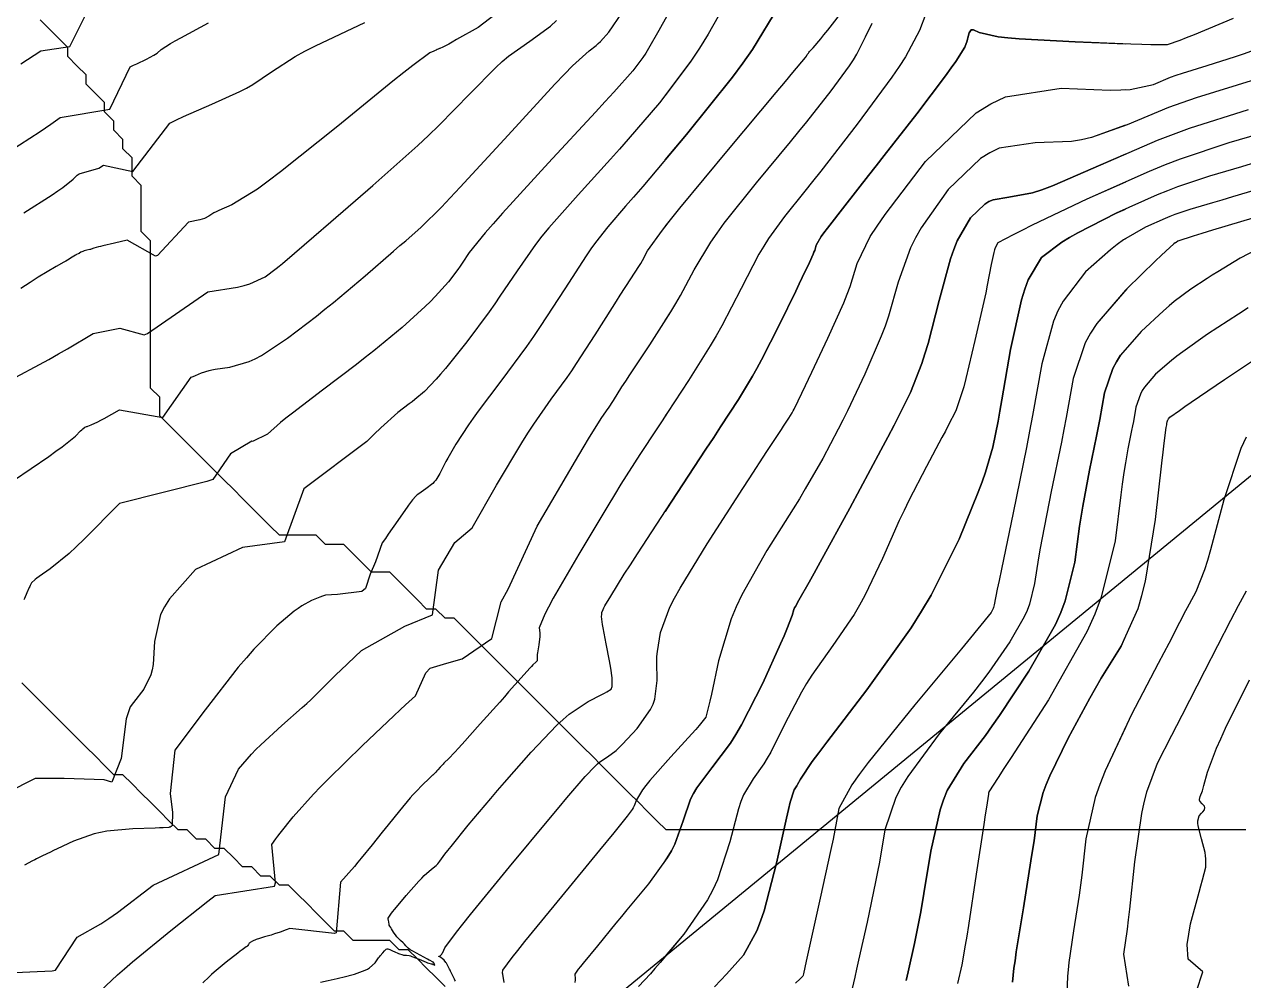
# Model space of a CAD drawing. Header units: metres. Extents: x 837117 to 838479, y 1189012 to 1191015.
# Drawn here: x 837755.3 to 837887.7, y 1190679.6 to 1190783.4 of the extents above; entities that cross this region are included whole.
import ezdxf

# ---------------------------------------------------------------- set-up
doc = ezdxf.new("R2010")
doc.units = ezdxf.units.M
doc.header["$LTSCALE"] = 0.3
for name, color, linetype in [('CORREDORVIA', 70, 'Continuous'), ('COTAS 10', 1, 'Continuous'), ('COTAS INT', 252, 'Continuous'), ('DRENAJE', 5, 'Continuous')]:
    doc.layers.add(name, color=color, linetype=linetype)

msp = doc.modelspace()

# ---------------------------------------------------------------- linework, layer by layer
at = {"layer": 'CORREDORVIA'}
msp.add_lwpolyline([(837910.68, 1191000.96), (838157.03, 1190996.19), (838237.17, 1190821.34), (838237, 1190602.88), (838240.03, 1190437.2), (838223.54, 1190366.27), (838212.2, 1190288.92), (838221.4, 1189997.88), (837954.54, 1189509.17), (837751.16, 1189231.38), (837593.19, 1189234.4), (837744.49, 1189686.61), (837750.28, 1189933.97), (837723.62, 1190051.52), (837726.09, 1190134.48), (837885.38, 1190229.43), (837983.18, 1190344.12), (837817.55, 1190502.19), (837798.03, 1190660.17), (837963.57, 1190795.98)], close=True, dxfattribs=at)
at = {"layer": 'COTAS 10'}
for points in [[(837825.78, 1190785.5), (837824.22, 1190782.71), (837823.11, 1190780.75), (837822.81, 1190780.26), (837822.5, 1190779.8), (837821.4, 1190778.34), (837819.33, 1190776.01), (837818.41, 1190775.01), (837817.35, 1190773.85), (837812.25, 1190768.34), (837807.24, 1190762.88), (837806.22, 1190761.74), (837805.37, 1190760.77), (837803.63, 1190758.62), (837802.88, 1190757.47), (837802.64, 1190757.13), (837802.39, 1190756.78), (837801.38, 1190755.44), (837799.95, 1190753.83), (837799.43, 1190753.31), (837798.86, 1190752.75), (837796.34, 1190750.49), (837793.27, 1190747.93), (837792.35, 1190747.2), (837791.4, 1190746.45), (837787.71, 1190743.66), (837784.43, 1190741.19), (837783.73, 1190740.64), (837783.13, 1190740.16), (837781.72, 1190738.9), (837780.09, 1190738.11), (837780.02, 1190738.12), (837777.71, 1190736.77), (837775.78, 1190733.97), (837775.15, 1190733.77), (837765.67, 1190731.35), (837761.81, 1190727.49), (837760.95, 1190726.67), (837760.18, 1190725.95), (837758.13, 1190724.26), (837756.93, 1190723.43), (837756.69, 1190723.26), (837756.49, 1190723.1), (837756.11, 1190722.75), (837755.96, 1190722.46), (837755.91, 1190722.35), (837755.85, 1190722.23), (837755.6, 1190721.68), (837755.34, 1190721.06), (837755.28, 1190720.89)], [(837853.22, 1190784.52), (837852.55, 1190782.71), (837851.01, 1190779.86), (837850.33, 1190778.81), (837849.54, 1190777.66), (837845.76, 1190772.54), (837841.81, 1190767.45), (837840.91, 1190766.31), (837840.09, 1190765.28), (837837.87, 1190762.54), (837836.14, 1190760.13), (837835.63, 1190759.31), (837835.11, 1190758.43), (837833.16, 1190754.71), (837831.06, 1190750.65), (837830.45, 1190749.56), (837829.82, 1190748.49), (837827.46, 1190744.71), (837825.17, 1190741.24), (837824.58, 1190740.35), (837824.02, 1190739.49), (837822.17, 1190736.68), (837820.12, 1190733.45), (837819.43, 1190732.32), (837818.69, 1190731.1), (837815.55, 1190725.88), (837812.77, 1190721.08), (837812.25, 1190720.12), (837811.84, 1190719.34), (837811.25, 1190717.85), (837811.31, 1190717.32), (837811.31, 1190717.13), (837811.29, 1190716.92), (837811.18, 1190716.02), (837811.05, 1190715.16), (837811.03, 1190714.98), (837811.01, 1190714.82), (837811.01, 1190714.47), (837811.02, 1190714.3), (837811.01, 1190714.27), (837810.99, 1190714.23), (837810.89, 1190714.14), (837810.56, 1190713.84), (837810.4, 1190713.68), (837810.21, 1190713.47), (837809.28, 1190712.44), (837807.92, 1190710.9), (837807.46, 1190710.38), (837806.96, 1190709.81), (837804.83, 1190707.43), (837802.86, 1190705.22), (837802.45, 1190704.77), (837802.1, 1190704.39), (837801.34, 1190703.6), (837800.98, 1190703.27), (837800.89, 1190703.17), (837800.8, 1190703.08), (837800.49, 1190702.75), (837800.23, 1190702.46), (837800.18, 1190702.4), (837800.13, 1190702.35), (837800.01, 1190702.21), (837799.93, 1190702.12), (837799.91, 1190702.09), (837799.89, 1190702.07), (837799.8, 1190701.98), (837799.72, 1190701.91), (837799.7, 1190701.89), (837799.68, 1190701.87), (837799.62, 1190701.82), (837799.43, 1190701.65), (837799.33, 1190701.56), (837799.21, 1190701.45), (837798.62, 1190700.88), (837797.79, 1190700.02), (837797.52, 1190699.72), (837797.23, 1190699.4), (837796.07, 1190698.01), (837794.83, 1190696.49), (837794.51, 1190696.08), (837794.18, 1190695.68), (837793.08, 1190694.29), (837791.91, 1190692.85), (837791.55, 1190692.42), (837791.17, 1190691.97), (837789.67, 1190690.26), (837789.18, 1190684.76), (837789.01, 1190684.67), (837784.15, 1190685.22), (837783.74, 1190685.06), (837783.1, 1190684.83), (837782.49, 1190684.63), (837782.31, 1190684.57), (837782.12, 1190684.51), (837781.41, 1190684.31), (837780.76, 1190684.11), (837780.61, 1190684.06), (837780.48, 1190684.01), (837780.09, 1190683.86), (837779.85, 1190683.71), (837779.8, 1190683.68), (837779.75, 1190683.64), (837779.66, 1190683.49), (837779.59, 1190683.36), (837779.57, 1190683.33), (837779.54, 1190683.3), (837779.4, 1190683.22), (837778.98, 1190682.92), (837778.76, 1190682.75), (837778.51, 1190682.56), (837777.25, 1190681.56), (837775.94, 1190680.48), (837775.65, 1190680.22), (837775.39, 1190679.99), (837774.71, 1190679.33)], [(837853.22, 1190784.52), (837852.55, 1190782.71), (837851.01, 1190779.86), (837850.33, 1190778.81), (837849.54, 1190777.66), (837845.76, 1190772.54), (837841.81, 1190767.45), (837840.91, 1190766.31), (837840.09, 1190765.28), (837837.87, 1190762.54), (837836.14, 1190760.13), (837835.63, 1190759.31), (837835.11, 1190758.43), (837833.16, 1190754.71), (837831.06, 1190750.65), (837830.45, 1190749.56), (837829.82, 1190748.49), (837827.46, 1190744.71), (837825.17, 1190741.24), (837824.92, 1190740.87)], [(837751.4, 1190768.13), (837757.03, 1190771.75), (837758.2, 1190772.55), (837759.2, 1190773.27), (837764.62, 1190774.17), (837766.82, 1190778.77), (837767.19, 1190778.95), (837767.53, 1190779.11), (837768.59, 1190779.61), (837769.39, 1190780.03), (837769.57, 1190780.14), (837769.74, 1190780.25), (837770.19, 1190780.64), (837771.19, 1190781.31), (837771.69, 1190781.6), (837772.3, 1190781.94), (837775.32, 1190783.55)], [(837890.62, 1190771.83), (837886.15, 1190770.54), (837880.85, 1190768.76), (837879.21, 1190768.12), (837877.5, 1190767.42), (837870.7, 1190764.39), (837864.79, 1190761.57), (837863.64, 1190761.01), (837862.7, 1190760.54), (837861.05, 1190759.66), (837860.77, 1190759.13), (837860.69, 1190758.9), (837860.62, 1190758.62), (837860.34, 1190757.3), (837859.91, 1190755.08), (837859.73, 1190754.24), (837859.53, 1190753.3), (837858.57, 1190749.07), (837857.57, 1190744.94), (837857.34, 1190744.05), (837857.12, 1190743.28), (837856.48, 1190741.43), (837855.67, 1190739.82), (837855.35, 1190739.21), (837854.98, 1190738.52), (837853.31, 1190735.4), (837851.38, 1190731.68), (837850.86, 1190730.6), (837850.34, 1190729.51), (837848.53, 1190725.4), (837846.61, 1190721.38), (837846.03, 1190720.34), (837845.44, 1190719.33), (837843.12, 1190715.96), (837840.84, 1190712.73), (837840.26, 1190711.81), (837839.71, 1190710.88), (837837.92, 1190707.43), (837836.39, 1190704.38), (837836.01, 1190703.7), (837835.64, 1190703.09), (837834.46, 1190701.47), (837833.43, 1190699.72), (837833.15, 1190699.02), (837832.88, 1190698.23), (837831.93, 1190694.62), (837830.61, 1190690.52), (837830.1, 1190689.43), (837829.53, 1190688.35), (837826.95, 1190684.62), (837824.92, 1190682.2)], [(837874.92, 1190766.27), (837870.7, 1190764.39), (837864.79, 1190761.57), (837863.64, 1190761.01), (837862.7, 1190760.54), (837861.05, 1190759.66), (837860.77, 1190759.13), (837860.69, 1190758.9), (837860.62, 1190758.62), (837860.34, 1190757.3), (837859.91, 1190755.08), (837859.73, 1190754.24), (837859.53, 1190753.3), (837858.57, 1190749.07), (837857.57, 1190744.94), (837857.34, 1190744.05), (837857.12, 1190743.28), (837856.48, 1190741.43), (837855.67, 1190739.82), (837855.35, 1190739.21), (837854.98, 1190738.52), (837853.31, 1190735.4), (837851.38, 1190731.68), (837850.86, 1190730.6), (837850.34, 1190729.51), (837848.53, 1190725.4), (837846.61, 1190721.38), (837846.03, 1190720.34), (837845.44, 1190719.33), (837843.12, 1190715.96), (837840.84, 1190712.73), (837840.26, 1190711.81), (837839.71, 1190710.88), (837837.92, 1190707.43), (837836.39, 1190704.38), (837836.01, 1190703.7), (837835.64, 1190703.09), (837834.46, 1190701.47), (837833.43, 1190699.72), (837833.15, 1190699.02), (837832.88, 1190698.23), (837831.93, 1190694.62), (837830.61, 1190690.52), (837830.1, 1190689.43), (837829.53, 1190688.35), (837826.95, 1190684.62), (837824.38, 1190681.54), (837823.81, 1190680.89), (837823.31, 1190680.31), (837822.04, 1190678.93)], [(837888.25, 1190752.6), (837887.19, 1190751.93), (837883.83, 1190749.74), (837881.14, 1190747.83), (837880.5, 1190747.35), (837879.91, 1190746.89), (837878.18, 1190745.39), (837876.99, 1190744.01), (837876.74, 1190743.62), (837876.53, 1190743.23), (837876.05, 1190741.82), (837875.77, 1190740.26), (837875.68, 1190739.78), (837875.58, 1190739.28), (837875.18, 1190737.31), (837874.7, 1190734.49), (837874.55, 1190733.46), (837874.4, 1190732.32), (837873.8, 1190727.31), (837872.29, 1190721.18), (837871.57, 1190719.34), (837870.72, 1190717.44), (837866.55, 1190710.06), (837862.49, 1190703.79), (837861.72, 1190702.59), (837861.09, 1190701.62), (837860.09, 1190700.06), (837860.07, 1190700.02), (837860.06, 1190700.01), (837860.06, 1190700), (837860.05, 1190699.98), (837860.05, 1190699.94), (837860.05, 1190699.92), (837860.04, 1190699.9), (837860.03, 1190699.8), (837859.81, 1190698.39), (837859.69, 1190697.55), (837859.53, 1190696.51), (837858.71, 1190691.11), (837857.86, 1190685.53), (837857.68, 1190684.39), (837857.52, 1190683.41), (837857.14, 1190681.29), (837856.67, 1190679.24)], [(837874.92, 1190735.81), (837874.7, 1190734.49), (837874.55, 1190733.46), (837874.4, 1190732.32), (837873.8, 1190727.31), (837872.29, 1190721.18), (837871.57, 1190719.34), (837870.72, 1190717.44), (837866.55, 1190710.06), (837862.49, 1190703.79), (837861.72, 1190702.59), (837861.09, 1190701.62), (837860.09, 1190700.06), (837860.07, 1190700.02), (837860.06, 1190700.01), (837860.06, 1190700), (837860.05, 1190699.98), (837860.05, 1190699.94), (837860.05, 1190699.92), (837860.04, 1190699.9), (837860.03, 1190699.8), (837859.81, 1190698.39), (837859.69, 1190697.55), (837859.53, 1190696.51), (837858.71, 1190691.11), (837857.86, 1190685.53), (837857.68, 1190684.39), (837857.52, 1190683.41), (837857.14, 1190681.29), (837856.67, 1190679.24)]]:
    msp.add_lwpolyline(points, dxfattribs=at)
at = {"layer": 'COTAS INT'}
for points in [[(837833.01, 1190788.36), (837829.6, 1190782.31), (837828.65, 1190780.81), (837827.71, 1190779.39), (837824.32, 1190774.88), (837820.9, 1190770.91), (837819.95, 1190769.82), (837818.98, 1190768.74), (837815.47, 1190764.88), (837812.29, 1190761.29), (837811.54, 1190760.38), (837810.85, 1190759.5), (837808.83, 1190756.64), (837806.98, 1190753.86), (837806.41, 1190753.03), (837805.8, 1190752.19), (837803.36, 1190748.93), (837801.06, 1190746.03), (837800.53, 1190745.4), (837800.06, 1190744.85), (837798.77, 1190743.52), (837797.74, 1190742.66), (837797.43, 1190742.42), (837797.11, 1190742.17), (837795.88, 1190741.23), (837794.02, 1190739.58), (837793.3, 1190738.89), (837792.5, 1190738.09), (837785.66, 1190732.94), (837783.57, 1190727.21), (837779.02, 1190726.57), (837773.89, 1190724.19), (837771.07, 1190721), (837770.54, 1190720.15), (837770.11, 1190719.31), (837769.47, 1190716.4), (837769.32, 1190713.89), (837769.21, 1190713.3), (837769.07, 1190712.76), (837768.28, 1190711.2), (837767.17, 1190709.77), (837766.81, 1190709.3), (837766.38, 1190708), (837765.84, 1190703.67), (837764.83, 1190701.12), (837763.98, 1190701.38), (837759.66, 1190701.51), (837756.49, 1190701.51), (837753.4, 1190699.96)], [(837833.01, 1190788.36), (837829.6, 1190782.31), (837828.65, 1190780.81), (837827.71, 1190779.39), (837824.92, 1190775.68)], [(837807.82, 1190785.49), (837804.61, 1190783.06), (837802.26, 1190781.73), (837801.8, 1190781.46), (837801.41, 1190781.25), (837800.69, 1190780.87), (837800.5, 1190780.8), (837800.45, 1190780.78), (837800.41, 1190780.76), (837800.25, 1190780.7), (837800.13, 1190780.64), (837800.11, 1190780.63), (837800.09, 1190780.62), (837800.04, 1190780.6), (837799.93, 1190780.55), (837799.86, 1190780.52), (837799.78, 1190780.49), (837799.36, 1190780.3), (837797.52, 1190778.93), (837796.53, 1190778.16), (837795.34, 1190777.21), (837789.35, 1190772.33), (837783.13, 1190767.37), (837781.8, 1190766.36), (837780.64, 1190765.51), (837777.86, 1190763.79), (837776.45, 1190763.19), (837776.16, 1190763.05), (837775.91, 1190762.92), (837775.37, 1190762.57), (837774.87, 1190762.31), (837774.64, 1190762.24), (837774.38, 1190762.17), (837773.15, 1190761.91), (837769.78, 1190758.29), (837769.55, 1190758.21), (837766.47, 1190759.94), (837765.1, 1190759.62), (837763.84, 1190759.33), (837763.58, 1190759.27), (837763.36, 1190759.22), (837762.86, 1190759.07), (837762.59, 1190758.98), (837762.51, 1190758.95), (837762.43, 1190758.93), (837762.11, 1190758.86), (837761.81, 1190758.79), (837761.73, 1190758.77), (837761.67, 1190758.74), (837761.46, 1190758.64), (837761.31, 1190758.54), (837761.28, 1190758.52), (837761.24, 1190758.5), (837761.15, 1190758.47), (837761, 1190758.4), (837760.94, 1190758.36), (837760.86, 1190758.32), (837760.52, 1190758.1), (837760, 1190757.78), (837759.82, 1190757.68), (837759.62, 1190757.57), (837758.76, 1190757.11), (837756.82, 1190755.93), (837755.94, 1190755.37), (837754.92, 1190754.7)], [(837837.28, 1190785.35), (837834.41, 1190780.67), (837833.37, 1190779.19), (837832.23, 1190777.64), (837827.24, 1190771.42), (837822.48, 1190765.8), (837821.48, 1190764.63), (837820.62, 1190763.63), (837818.68, 1190761.42), (837817.34, 1190759.71), (837816.86, 1190759.02), (837816.33, 1190758.24), (837814.02, 1190754.66), (837811.36, 1190750.59), (837810.61, 1190749.5), (837809.85, 1190748.42), (837807.07, 1190744.66), (837804.6, 1190741.39), (837804.05, 1190740.62), (837803.55, 1190739.9), (837802.19, 1190737.8), (837801.31, 1190736.27), (837801.11, 1190735.91), (837800.93, 1190735.58), (837800.45, 1190734.63), (837800, 1190733.91), (837799.84, 1190733.72), (837799.67, 1190733.54), (837798.91, 1190732.95), (837798.17, 1190732.43), (837798, 1190732.3), (837797.85, 1190732.17), (837797.46, 1190731.76), (837797.05, 1190731.18), (837796.89, 1190730.95), (837796.71, 1190730.7), (837795.89, 1190729.52), (837794.85, 1190728.02), (837794.53, 1190727.57), (837794.2, 1190727.09), (837793.44, 1190725.03), (837792.88, 1190723.7), (837792.37, 1190722.15), (837791.98, 1190721.81), (837789.33, 1190721.48), (837788.02, 1190721.42), (837787.71, 1190721.3), (837787.41, 1190721.19), (837786.51, 1190720.85), (837785.45, 1190720.25), (837785.07, 1190719.98), (837784.64, 1190719.66), (837782.75, 1190718.09), (837780.25, 1190715.56), (837779.43, 1190714.62), (837778.56, 1190713.58), (837774.96, 1190708.98), (837771.68, 1190704.57), (837771.17, 1190699.88), (837771.4, 1190697.8), (837771.39, 1190696.42), (837771.37, 1190696.39), (837771.36, 1190696.38), (837771.34, 1190696.37), (837771.29, 1190696.32), (837771.23, 1190696.28), (837771.22, 1190696.27), (837771.21, 1190696.26), (837771.17, 1190696.24), (837771.14, 1190696.23), (837771.12, 1190696.22), (837771.1, 1190696.22), (837771.07, 1190696.21), (837771.06, 1190696.21), (837771.05, 1190696.21), (837771.01, 1190696.19), (837770.38, 1190696.16), (837770, 1190696.15), (837769.54, 1190696.13), (837767.11, 1190696.06), (837764.29, 1190695.8), (837763.58, 1190695.66), (837762.89, 1190695.5), (837760.65, 1190694.7), (837758.88, 1190693.86), (837758.5, 1190693.68), (837758.16, 1190693.52), (837757.3, 1190693.1), (837756.65, 1190692.78), (837756.44, 1190692.68), (837756.22, 1190692.56), (837755.32, 1190692.08)], [(837824.92, 1190768.68), (837827.24, 1190771.42), (837832.23, 1190777.64), (837833.37, 1190779.19), (837834.41, 1190780.67), (837837.28, 1190785.35)], [(837752.71, 1190680.37), (837758.34, 1190680.63), (837758.69, 1190680.68), (837761.05, 1190684.28), (837763.63, 1190685.74), (837764.49, 1190686.31), (837765.42, 1190686.96), (837769.3, 1190689.92), (837776.44, 1190693.27), (837777.17, 1190699.5), (837778.59, 1190702.52), (837779.98, 1190704.14), (837780.46, 1190704.65), (837781, 1190705.17), (837783.27, 1190707.25), (837785.49, 1190709.21), (837785.99, 1190709.65), (837786.43, 1190710.06), (837787.59, 1190711.19), (837788.75, 1190712.37), (837789.19, 1190712.8), (837789.69, 1190713.28), (837791.92, 1190715.42), (837796.65, 1190718.04), (837799.65, 1190719.26), (837800.31, 1190724.14), (837802.08, 1190727.14), (837803.96, 1190728.73), (837806.6, 1190733.36), (837809.36, 1190737.96), (837810.02, 1190739.01), (837810.65, 1190739.98), (837812.55, 1190742.69), (837814.27, 1190745.04), (837814.78, 1190745.77), (837815.3, 1190746.55), (837817.31, 1190749.66), (837819.19, 1190752.64), (837819.63, 1190753.33), (837820.03, 1190753.97), (837821.2, 1190755.77), (837822.05, 1190757.1), (837822.26, 1190757.44), (837822.44, 1190757.76), (837823, 1190758.79), (837824.63, 1190761.06), (837825.49, 1190762.15), (837826.53, 1190763.44), (837831.79, 1190769.8), (837836.99, 1190776), (837837.99, 1190777.2), (837838.8, 1190778.17), (837840.15, 1190779.8), (837840.26, 1190779.94), (837840.28, 1190779.98), (837840.3, 1190780.01), (837840.35, 1190780.1), (837840.47, 1190780.27), (837840.53, 1190780.34), (837840.6, 1190780.43), (837840.99, 1190780.84), (837841.81, 1190781.8), (837842.16, 1190782.24), (837842.57, 1190782.74), (837844.48, 1190785.17)], [(837754.15, 1190733.86), (837757.97, 1190736.47), (837758.75, 1190737.03), (837759.42, 1190737.52), (837760.86, 1190738.68), (837761.43, 1190739.25), (837761.55, 1190739.37), (837761.66, 1190739.46), (837761.89, 1190739.64), (837762.07, 1190739.72), (837762.14, 1190739.74), (837762.21, 1190739.77), (837762.57, 1190739.9), (837763.3, 1190740.24), (837763.61, 1190740.4), (837763.97, 1190740.59), (837765.66, 1190741.52), (837770.35, 1190740.72), (837773.42, 1190745.08), (837773.67, 1190745.17), (837773.9, 1190745.25), (837774.57, 1190745.54), (837775.38, 1190745.81), (837775.69, 1190745.87), (837776.04, 1190745.94), (837777.64, 1190746.16), (837779.72, 1190746.77), (837780.39, 1190747.08), (837781.08, 1190747.45), (837783.91, 1190749.31), (837787.06, 1190751.72), (837787.96, 1190752.45), (837788.89, 1190753.19), (837792.33, 1190756.09), (837795.42, 1190758.76), (837796.11, 1190759.36), (837796.74, 1190759.9), (837798.43, 1190761.36), (837800.62, 1190763.54), (837801.57, 1190764.54), (837802.67, 1190765.71), (837807.86, 1190771.36), (837812.95, 1190776.88), (837813.99, 1190777.97), (837814.86, 1190778.87), (837816.65, 1190780.53), (837817.42, 1190781.1), (837817.65, 1190781.3), (837817.89, 1190781.53), (837818.79, 1190782.55), (837820.29, 1190784.7)], [(837754.92, 1190779.11), (837757.1, 1190780.52), (837760.27, 1190781), (837761.91, 1190784.3)], [(837824.92, 1190761.43), (837825.49, 1190762.15), (837826.53, 1190763.44), (837831.79, 1190769.8), (837836.99, 1190776), (837837.99, 1190777.2), (837838.8, 1190778.17), (837840.15, 1190779.8), (837840.26, 1190779.94), (837840.28, 1190779.98), (837840.3, 1190780.01), (837840.35, 1190780.1), (837840.47, 1190780.27), (837840.53, 1190780.34), (837840.6, 1190780.43), (837840.99, 1190780.84), (837841.81, 1190781.8), (837842.16, 1190782.24), (837842.57, 1190782.74), (837844.48, 1190785.17)], [(837753.37, 1190744.55), (837757.97, 1190747), (837759.04, 1190747.6), (837760.02, 1190748.15), (837762.79, 1190749.84), (837765.69, 1190750.41), (837768.33, 1190749.68), (837768.69, 1190749.83), (837775.25, 1190754.35), (837778.47, 1190754.85), (837779.18, 1190755.02), (837779.82, 1190755.2), (837781.47, 1190755.97), (837782.66, 1190756.88), (837783, 1190757.15), (837783.35, 1190757.43), (837784.65, 1190758.53), (837786.77, 1190760.36), (837788.62, 1190761.95), (837793.18, 1190765.88), (837798.05, 1190770.22), (837799.23, 1190771.32), (837800.34, 1190772.39), (837803.74, 1190775.88), (837806.52, 1190778.71), (837807.23, 1190779.36), (837807.92, 1190779.94), (837810.21, 1190781.55), (837812.46, 1190783.2), (837813.13, 1190783.81)], [(837755.28, 1190762.93), (837758.35, 1190764.88), (837758.97, 1190765.31), (837759.5, 1190765.68), (837760.61, 1190766.59), (837761.06, 1190767.03), (837761.17, 1190767.1), (837761.28, 1190767.15), (837763.42, 1190767.78), (837763.91, 1190768.11), (837767.11, 1190767.41), (837771.11, 1190772.67), (837771.83, 1190773.02), (837772.59, 1190773.37), (837775.69, 1190774.71), (837778.74, 1190776.08), (837779.46, 1190776.46), (837780.14, 1190776.85), (837782.16, 1190778.23), (837784.74, 1190779.9), (837785.77, 1190780.46), (837786.94, 1190781.06), (837792.29, 1190783.6)], [(837763.57, 1190678.41), (837765.42, 1190680.18), (837766.2, 1190680.85), (837767.08, 1190681.6), (837771.22, 1190684.99), (837775.23, 1190688.18), (837776.04, 1190688.81), (837782.5, 1190689.83), (837782.61, 1190690.18), (837782.2, 1190694.33), (837782.62, 1190694.95), (837782.85, 1190695.24), (837783.12, 1190695.59), (837784.52, 1190697.33), (837786.71, 1190699.79), (837787.49, 1190700.6), (837788.34, 1190701.47), (837792.04, 1190705.08), (837795.46, 1190708.32), (837796.14, 1190708.97), (837796.71, 1190709.5), (837797.79, 1190710.48), (837798.94, 1190712.98), (837799.4, 1190713.5), (837801.19, 1190714.03), (837802.86, 1190714.5), (837806.08, 1190716.71), (837807.1, 1190720.7), (837807.88, 1190722.05), (837811.02, 1190728.92), (837815.17, 1190736.01), (837816, 1190737.41), (837816.69, 1190738.56), (837818.03, 1190740.71), (837818.48, 1190741.33), (837818.62, 1190741.53), (837818.76, 1190741.73), (837819.29, 1190742.56), (837820.23, 1190744.02), (837820.63, 1190744.64), (837821.09, 1190745.33), (837823.25, 1190748.6), (837825.54, 1190752.19), (837826.08, 1190753.09), (837826.58, 1190753.95), (837828.08, 1190756.75), (837829.87, 1190759.74), (837830.56, 1190760.73), (837831.33, 1190761.79), (837834.83, 1190766.17), (837838.54, 1190770.64), (837839.45, 1190771.76), (837840.3, 1190772.81), (837842.96, 1190776.17), (837844.93, 1190778.89), (837845.36, 1190779.55), (837845.74, 1190780.16), (837846.68, 1190782.02), (837847.39, 1190783.53)], [(837787.47, 1190679.4), (837788.3, 1190679.58), (837789.29, 1190679.78), (837789.59, 1190679.85), (837789.91, 1190679.93), (837791.16, 1190680.27), (837792.32, 1190680.69), (837792.58, 1190680.81), (837792.81, 1190680.95), (837793.41, 1190681.5), (837793.79, 1190682.02), (837793.89, 1190682.14), (837793.98, 1190682.25), (837794.25, 1190682.58), (837794.45, 1190682.8), (837794.54, 1190682.89), (837794.63, 1190682.99), (837794.73, 1190683.02), (837794.76, 1190683.02), (837794.81, 1190683.01), (837795, 1190682.93), (837795.29, 1190682.8), (837795.39, 1190682.76), (837795.5, 1190682.71), (837795.96, 1190682.52), (837796.41, 1190682.37), (837796.51, 1190682.34), (837796.6, 1190682.32), (837796.81, 1190682.32), (837797.11, 1190682.28), (837797.25, 1190682.24), (837797.41, 1190682.18), (837798.19, 1190681.88), (837798.97, 1190681.57), (837799.12, 1190681.51), (837799.25, 1190681.46), (837799.51, 1190681.38), (837799.59, 1190681.38), (837799.6, 1190681.37), (837799.62, 1190681.37), (837799.66, 1190681.34), (837799.69, 1190681.32), (837799.7, 1190681.31), (837799.7, 1190681.31), (837799.71, 1190681.33), (837799.73, 1190681.34), (837799.74, 1190681.33), (837799.76, 1190681.32), (837799.83, 1190681.27), (837799.89, 1190681.23), (837799.9, 1190681.23), (837799.9, 1190681.24), (837799.87, 1190681.32), (837799.82, 1190681.42), (837799.8, 1190681.46), (837799.78, 1190681.5), (837799.77, 1190681.52), (837799.77, 1190681.52), (837799.76, 1190681.53), (837799.75, 1190681.55), (837799.72, 1190681.57), (837799.71, 1190681.57), (837799.7, 1190681.58), (837799.65, 1190681.61), (837799.41, 1190681.74), (837799.28, 1190681.8), (837799.12, 1190681.89), (837798.32, 1190682.32), (837797.52, 1190682.75), (837797.36, 1190682.84), (837797.23, 1190682.92), (837797, 1190683.07), (837796.94, 1190683.15), (837796.91, 1190683.18), (837796.89, 1190683.21), (837796.77, 1190683.35), (837796.6, 1190683.53), (837796.53, 1190683.59), (837796.47, 1190683.65), (837796.17, 1190683.92), (837795.86, 1190684.23), (837795.78, 1190684.33), (837795.7, 1190684.43), (837795.42, 1190684.84), (837795.2, 1190685.2), (837795.15, 1190685.27), (837795.11, 1190685.34), (837795.01, 1190685.48), (837794.95, 1190685.58), (837794.94, 1190685.63), (837794.93, 1190685.68), (837794.89, 1190685.9), (837794.86, 1190686.13), (837794.85, 1190686.19), (837794.84, 1190686.23), (837794.83, 1190686.36), (837795.12, 1190686.79), (837795.32, 1190687.03), (837795.55, 1190687.32), (837796.8, 1190688.81), (837798.17, 1190690.36), (837798.48, 1190690.69), (837798.76, 1190690.98), (837799.54, 1190691.68), (837800.03, 1190692.07), (837800.14, 1190692.17), (837800.23, 1190692.26), (837800.44, 1190692.55), (837800.99, 1190693.3), (837801.3, 1190693.69), (837801.67, 1190694.14), (837803.54, 1190696.44), (837805.99, 1190699.35), (837806.72, 1190700.2), (837807.47, 1190701.07), (837810.36, 1190704.37), (837813.15, 1190707.3), (837813.84, 1190707.93), (837814.49, 1190708.49), (837816.55, 1190709.87), (837818.04, 1190710.61), (837818.33, 1190710.76), (837818.58, 1190710.9), (837819.05, 1190711.2), (837819.16, 1190711.49), (837819.17, 1190711.61), (837819.18, 1190711.75), (837819.16, 1190712.44), (837819.02, 1190713.5), (837818.96, 1190713.88), (837818.89, 1190714.3), (837818.52, 1190716.14), (837818.18, 1190717.87), (837818.12, 1190718.22), (837818.07, 1190718.51), (837818.02, 1190719.1), (837818.04, 1190719.31), (837818.05, 1190719.35), (837818.05, 1190719.4), (837818.03, 1190719.52), (837818.17, 1190719.85), (837818.26, 1190720.03), (837818.38, 1190720.24), (837819, 1190721.32), (837820.48, 1190723.69), (837821.14, 1190724.71), (837821.91, 1190725.89), (837825.57, 1190731.5), (837829.35, 1190737.26), (837830.19, 1190738.54), (837830.94, 1190739.68), (837832.9, 1190742.67), (837834.42, 1190745.18), (837834.89, 1190746.03), (837835.38, 1190746.95), (837837.33, 1190750.8), (837839.11, 1190754.43), (837839.48, 1190755.21), (837839.81, 1190755.89), (837840.6, 1190757.53), (837841, 1190758.43), (837841.08, 1190758.64), (837841.16, 1190758.83), (837841.33, 1190759.4), (837841.87, 1190760.34), (837842.17, 1190760.77), (837842.54, 1190761.27), (837844.42, 1190763.68), (837847.02, 1190766.97), (837847.85, 1190768.02), (837848.71, 1190769.14), (837852.24, 1190773.68), (837855.36, 1190777.8), (837855.98, 1190778.65), (837856.5, 1190779.37), (837857.47, 1190780.92), (837857.71, 1190781.6), (837857.76, 1190781.77), (837857.81, 1190781.94), (837857.94, 1190782.48), (837858.17, 1190782.78), (837858.27, 1190782.8), (837858.4, 1190782.78), (837859.03, 1190782.5), (837861.09, 1190782.05), (837862.12, 1190781.94), (837863.36, 1190781.83), (837869.46, 1190781.48), (837874.92, 1190781.26)], [(837886.61, 1190784.01), (837882.36, 1190782.25), (837881.52, 1190781.91), (837880.82, 1190781.63), (837879.46, 1190781.15), (837877.68, 1190781.17), (837876.7, 1190781.19), (837875.51, 1190781.24), (837869.46, 1190781.48), (837863.36, 1190781.83), (837862.12, 1190781.94), (837861.09, 1190782.05), (837859.03, 1190782.5), (837858.4, 1190782.78), (837858.27, 1190782.8), (837858.17, 1190782.78), (837857.94, 1190782.48), (837857.81, 1190781.94), (837857.76, 1190781.77), (837857.71, 1190781.6), (837857.47, 1190780.92), (837856.5, 1190779.37), (837855.98, 1190778.65), (837855.36, 1190777.8), (837852.24, 1190773.68), (837848.71, 1190769.14), (837847.85, 1190768.02), (837847.02, 1190766.97), (837844.42, 1190763.68), (837842.54, 1190761.27), (837842.17, 1190760.77), (837841.87, 1190760.34), (837841.33, 1190759.4), (837841.16, 1190758.83), (837841.08, 1190758.64), (837841, 1190758.43), (837840.6, 1190757.53), (837839.81, 1190755.89), (837839.48, 1190755.21), (837839.11, 1190754.43), (837837.33, 1190750.8), (837835.38, 1190746.95), (837834.89, 1190746.03), (837834.42, 1190745.18), (837832.9, 1190742.67), (837830.94, 1190739.68), (837830.19, 1190738.54), (837829.35, 1190737.26), (837825.57, 1190731.5), (837824.92, 1190730.51)], [(837824.92, 1190751.22), (837825.54, 1190752.19), (837826.08, 1190753.09), (837826.58, 1190753.95), (837828.08, 1190756.75), (837829.87, 1190759.74), (837830.56, 1190760.73), (837831.33, 1190761.79), (837834.83, 1190766.17), (837838.54, 1190770.64), (837839.45, 1190771.76), (837840.3, 1190772.81), (837842.96, 1190776.17), (837844.93, 1190778.89), (837845.36, 1190779.55), (837845.74, 1190780.16), (837846.68, 1190782.02), (837847.39, 1190783.53)], [(837824.92, 1190718.75), (837825.44, 1190720.1), (837825.94, 1190721.09), (837826.54, 1190722.19), (837829.47, 1190727), (837832.62, 1190731.86), (837833.35, 1190732.99), (837834.03, 1190734.03), (837835.96, 1190737), (837837.26, 1190738.98), (837837.54, 1190739.41), (837837.78, 1190739.77), (837838.34, 1190740.62), (837838.7, 1190741.21), (837838.81, 1190741.41), (837838.92, 1190741.62), (837839.38, 1190742.52), (837840.17, 1190744.17), (837840.49, 1190744.86), (837840.86, 1190745.64), (837842.59, 1190749.31), (837844.32, 1190753.17), (837844.69, 1190754.09), (837845.01, 1190754.93), (837845.78, 1190757.41), (837847.2, 1190760.35), (837847.93, 1190761.48), (837848.8, 1190762.75), (837853.19, 1190768.51), (837858.7, 1190773.79), (837860.28, 1190774.76), (837861.9, 1190775.51), (837867.94, 1190776.46), (837873.26, 1190776.25), (837874.41, 1190776.27), (837875.43, 1190776.33), (837877.94, 1190776.86), (837879.82, 1190777.64), (837880.43, 1190777.86), (837881.09, 1190778.08), (837883.79, 1190778.91), (837886.85, 1190779.88), (837887.72, 1190780.19), (837888.62, 1190780.51)], [(837802.14, 1190679.5), (837802.09, 1190679.6), (837802.03, 1190679.71), (837801.82, 1190680.14), (837801.6, 1190680.58), (837801.55, 1190680.68), (837801.5, 1190680.79), (837801.35, 1190681.11), (837801.2, 1190681.39), (837801.16, 1190681.46), (837801.11, 1190681.53), (837800.9, 1190681.77), (837800.7, 1190681.96), (837800.65, 1190682), (837800.6, 1190682.04), (837800.45, 1190682.14), (837800.35, 1190682.19), (837800.34, 1190682.2), (837800.33, 1190682.2), (837800.34, 1190682.21), (837800.4, 1190682.22), (837800.42, 1190682.22), (837800.44, 1190682.23), (837800.53, 1190682.28), (837800.65, 1190682.45), (837800.7, 1190682.53), (837800.76, 1190682.63), (837801, 1190683.11), (837802.25, 1190684.82), (837802.94, 1190685.69), (837803.77, 1190686.73), (837808.03, 1190691.93), (837812.46, 1190697.27), (837813.41, 1190698.41), (837814.24, 1190699.4), (837816.22, 1190701.71), (837817.31, 1190702.86), (837817.58, 1190703.11), (837817.84, 1190703.33), (837818.65, 1190703.87), (837819.58, 1190704.55), (837819.91, 1190704.86), (837820.28, 1190705.22), (837821.89, 1190706.94), (837823.33, 1190708.99), (837823.6, 1190709.56), (837823.8, 1190710.12), (837824.04, 1190712.15), (837824, 1190714.18), (837824.03, 1190714.75), (837824.08, 1190715.31), (837824.4, 1190717.37), (837825.44, 1190720.1), (837825.94, 1190721.09), (837826.54, 1190722.19), (837829.47, 1190727), (837832.62, 1190731.86), (837833.35, 1190732.99), (837834.03, 1190734.03), (837835.96, 1190737), (837837.26, 1190738.98), (837837.54, 1190739.41), (837837.78, 1190739.77), (837838.34, 1190740.62), (837838.7, 1190741.21), (837838.81, 1190741.41), (837838.92, 1190741.62), (837839.38, 1190742.52), (837840.17, 1190744.17), (837840.49, 1190744.86), (837840.86, 1190745.64), (837842.59, 1190749.31), (837844.32, 1190753.17), (837844.69, 1190754.09), (837845.01, 1190754.93), (837845.78, 1190757.41), (837847.2, 1190760.35), (837847.93, 1190761.48), (837848.8, 1190762.75), (837853.19, 1190768.51), (837858.7, 1190773.79), (837860.28, 1190774.76), (837861.9, 1190775.51), (837867.94, 1190776.46), (837873.26, 1190776.25), (837874.41, 1190776.27), (837874.92, 1190776.3)], [(837889.05, 1190777.41), (837882.6, 1190775.42), (837881.04, 1190774.88), (837879.57, 1190774.35), (837875.09, 1190772.49), (837871.21, 1190771.09), (837870.13, 1190770.84), (837869.04, 1190770.66), (837865.09, 1190770.54), (837861.21, 1190769.93), (837860.18, 1190769.45), (837859.17, 1190768.83), (837855.64, 1190765.45), (837852.73, 1190761.31), (837852.1, 1190760.22), (837851.55, 1190759.14), (837850.22, 1190755.41), (837849.17, 1190751.7), (837848.8, 1190750.62), (837848.39, 1190749.53), (837846.62, 1190745.41), (837844.71, 1190741.43), (837844.2, 1190740.42), (837843.71, 1190739.44), (837842.04, 1190736.25), (837840.14, 1190732.94), (837839.5, 1190731.88), (837838.82, 1190730.77), (837835.96, 1190726.25), (837833.23, 1190721.44), (837832.63, 1190720.14), (837832.09, 1190718.85), (837830.72, 1190714.3), (837829.94, 1190710.65), (837829.77, 1190709.92), (837829.63, 1190709.31), (837829.32, 1190708.15), (837828.63, 1190707.27), (837828.26, 1190706.84), (837827.82, 1190706.34), (837825.54, 1190703.85), (837824.92, 1190703.16)], [(837824.92, 1190692.58), (837825.15, 1190692.89), (837825.59, 1190693.64), (837825.97, 1190694.38), (837826.87, 1190696.9), (837827.67, 1190699.26), (837827.99, 1190699.89), (837828.35, 1190700.51), (837830, 1190702.66), (837832.02, 1190705.34), (837832.61, 1190706.29), (837833.21, 1190707.34), (837835.51, 1190711.87), (837837.45, 1190716.12), (837837.83, 1190716.99), (837838.15, 1190717.71), (837838.72, 1190719.21), (837838.91, 1190719.84), (837838.98, 1190720.02), (837839.07, 1190720.2), (837839.44, 1190720.86), (837840.56, 1190722.81), (837841.1, 1190723.79), (837841.75, 1190724.98), (837844.97, 1190730.86), (837848.35, 1190737.14), (837849.1, 1190738.57), (837849.78, 1190739.86), (837851.55, 1190743.42), (837852.8, 1190746.58), (837853.14, 1190747.63), (837853.47, 1190748.75), (837854.67, 1190753.42), (837855.91, 1190757.93), (837856.28, 1190758.95), (837856.65, 1190759.88), (837858.09, 1190762.39), (837859.63, 1190763.87), (837860.08, 1190764.14), (837860.53, 1190764.35), (837862.23, 1190764.62), (837864.82, 1190765.08), (837865.84, 1190765.41), (837866.99, 1190765.84), (837872.23, 1190768.13), (837878.39, 1190770.8), (837880.12, 1190771.47), (837881.87, 1190772.11), (837888.27, 1190774.16)], [(837874.92, 1190772.43), (837871.21, 1190771.09), (837870.13, 1190770.84), (837869.04, 1190770.66), (837865.09, 1190770.54), (837861.21, 1190769.93), (837860.18, 1190769.45), (837859.17, 1190768.83), (837855.64, 1190765.45), (837852.73, 1190761.31), (837852.1, 1190760.22), (837851.55, 1190759.14), (837850.22, 1190755.41), (837849.17, 1190751.7), (837848.8, 1190750.62), (837848.39, 1190749.53), (837846.62, 1190745.41), (837844.71, 1190741.43), (837844.2, 1190740.42), (837843.71, 1190739.44), (837842.04, 1190736.25), (837840.14, 1190732.94), (837839.5, 1190731.88), (837838.82, 1190730.77), (837835.96, 1190726.25), (837833.23, 1190721.44), (837832.63, 1190720.14), (837832.09, 1190718.85), (837830.72, 1190714.3), (837829.94, 1190710.65), (837829.77, 1190709.92), (837829.63, 1190709.31), (837829.32, 1190708.15), (837828.63, 1190707.27), (837828.26, 1190706.84), (837827.82, 1190706.34), (837825.54, 1190703.85), (837823.27, 1190701.3), (837822.82, 1190700.76), (837822.46, 1190700.29), (837821.8, 1190699.19), (837821.56, 1190698.53), (837821.46, 1190698.33), (837821.35, 1190698.14), (837820.81, 1190697.4), (837819.33, 1190695.6), (837817.77, 1190693.71), (837813.65, 1190688.71), (837809.64, 1190683.81), (837808.88, 1190682.85), (837808.26, 1190682.07), (837807.25, 1190680.68), (837807.23, 1190680.39), (837807.24, 1190680.3), (837807.25, 1190680.21), (837807.34, 1190679.83), (837807.4, 1190679.36)], [(837874.92, 1190769.3), (837872.23, 1190768.13), (837866.99, 1190765.84), (837865.84, 1190765.41), (837864.82, 1190765.08), (837862.23, 1190764.62), (837860.53, 1190764.35), (837860.08, 1190764.14), (837859.63, 1190763.87), (837858.09, 1190762.39), (837856.65, 1190759.88), (837856.28, 1190758.95), (837855.91, 1190757.93), (837854.67, 1190753.42), (837853.47, 1190748.75), (837853.14, 1190747.63), (837852.8, 1190746.58), (837851.55, 1190743.42), (837849.78, 1190739.86), (837849.1, 1190738.57), (837848.35, 1190737.14), (837844.97, 1190730.86), (837841.75, 1190724.98), (837841.1, 1190723.79), (837840.56, 1190722.81), (837839.44, 1190720.86), (837839.07, 1190720.2), (837838.98, 1190720.02), (837838.91, 1190719.84), (837838.72, 1190719.21), (837838.15, 1190717.71), (837837.83, 1190716.99), (837837.45, 1190716.12), (837835.51, 1190711.87), (837833.21, 1190707.34), (837832.61, 1190706.29), (837832.02, 1190705.34), (837830, 1190702.66), (837828.35, 1190700.51), (837827.99, 1190699.89), (837827.67, 1190699.26), (837826.87, 1190696.9), (837825.97, 1190694.38), (837825.59, 1190693.64), (837825.15, 1190692.89), (837823.1, 1190690.06), (837820.77, 1190687.25), (837820.16, 1190686.51), (837819.57, 1190685.79), (837817.56, 1190683.35), (837816.02, 1190681.47), (837815.72, 1190681.1), (837815.48, 1190680.8), (837815.09, 1190680.26), (837815.09, 1190680.15), (837815.09, 1190680.12), (837815.1, 1190680.08), (837815.13, 1190679.94), (837815.15, 1190679.75), (837815.15, 1190679.69), (837815.15, 1190679.63), (837815.09, 1190679.35)], [(837888.56, 1190768.23), (837887.5, 1190767.92), (837884.04, 1190766.92), (837880.56, 1190765.75), (837879.48, 1190765.33), (837878.36, 1190764.87), (837873.9, 1190762.88), (837869.75, 1190760.77), (837868.83, 1190760.24), (837868, 1190759.73), (837865.81, 1190758.09), (837864.35, 1190755.64), (837863.97, 1190754.63), (837863.61, 1190753.48), (837862.44, 1190748.09), (837861.48, 1190742.61), (837861.26, 1190741.39), (837861.07, 1190740.31), (837860.52, 1190737.49), (837859.71, 1190734.76), (837859.34, 1190733.73), (837858.91, 1190732.59), (837856.84, 1190727.49), (837853.8, 1190721.42), (837852.76, 1190719.66), (837851.63, 1190717.87), (837846.84, 1190711.15), (837842.47, 1190705.45), (837841.61, 1190704.3), (837840.9, 1190703.34), (837839.6, 1190701.44), (837839.3, 1190700.85), (837839.23, 1190700.72), (837839.16, 1190700.6), (837838.93, 1190700.28), (837838.51, 1190698.93), (837838.32, 1190698.15), (837838.09, 1190697.21), (837837, 1190692.33), (837835.66, 1190687.14), (837835.27, 1190686), (837834.88, 1190684.98), (837833.41, 1190682.33), (837831.58, 1190680.26), (837830.96, 1190679.6), (837830.29, 1190678.9)], [(837891.92, 1190766.27), (837886.54, 1190764.66), (837885.39, 1190764.31), (837884.37, 1190764.01), (837881.92, 1190763.3), (837880.27, 1190762.74), (837879.75, 1190762.54), (837879.22, 1190762.32), (837877.09, 1190761.37), (837874.71, 1190759.98), (837874.01, 1190759.47), (837873.29, 1190758.92), (837870.57, 1190756.52), (837868.13, 1190753.33), (837867.58, 1190752.28), (837867.1, 1190751.16), (837865.84, 1190746.52), (837864.83, 1190740.93), (837864.5, 1190739.22), (837864.15, 1190737.43), (837862.71, 1190730.35), (837861.44, 1190724.22), (837861.19, 1190723.02), (837860.99, 1190722.05), (837860.66, 1190720.35), (837860.58, 1190720.06), (837860.55, 1190719.97), (837860.51, 1190719.88), (837860.31, 1190719.52), (837858.89, 1190717.76), (837858.08, 1190716.78), (837857.1, 1190715.59), (837852.03, 1190709.52), (837846.96, 1190703.25), (837845.98, 1190701.94), (837845.18, 1190700.81), (837843.79, 1190698.24), (837843.35, 1190695.91), (837843.15, 1190694.92), (837842.91, 1190693.79), (837841.76, 1190688.5), (837840.25, 1190681.66), (837839.95, 1190680.3), (837839.92, 1190680.16), (837839.91, 1190680.13), (837839.9, 1190680.11), (837839.87, 1190680.05), (837839.73, 1190679.91), (837839.66, 1190679.83), (837839.57, 1190679.74), (837839.09, 1190679.27)], [(837830.29, 1190678.9), (837830.96, 1190679.6), (837831.58, 1190680.26), (837833.41, 1190682.33), (837834.88, 1190684.98), (837835.27, 1190686), (837835.66, 1190687.14), (837837, 1190692.33), (837838.09, 1190697.21), (837838.32, 1190698.15), (837838.51, 1190698.93), (837838.93, 1190700.28), (837839.16, 1190700.6), (837839.23, 1190700.72), (837839.3, 1190700.85), (837839.6, 1190701.44), (837840.9, 1190703.34), (837841.61, 1190704.3), (837842.47, 1190705.45), (837846.84, 1190711.15), (837851.63, 1190717.87), (837852.76, 1190719.66), (837853.8, 1190721.42), (837856.84, 1190727.49), (837858.91, 1190732.59), (837859.34, 1190733.73), (837859.71, 1190734.76), (837860.52, 1190737.49), (837861.07, 1190740.31), (837861.26, 1190741.39), (837861.48, 1190742.61), (837862.44, 1190748.09), (837863.61, 1190753.48), (837863.97, 1190754.63), (837864.35, 1190755.64), (837865.81, 1190758.09), (837868, 1190759.73), (837868.83, 1190760.24), (837869.75, 1190760.77), (837873.9, 1190762.88), (837874.92, 1190763.34)], [(837890.44, 1190762.86), (837884.38, 1190761.03), (837883.21, 1190760.68), (837882.25, 1190760.38), (837880.61, 1190759.83), (837880.41, 1190759.71), (837880.36, 1190759.68), (837880.31, 1190759.65), (837880.17, 1190759.56), (837879.3, 1190758.76), (837878.8, 1190758.28), (837878.19, 1190757.7), (837875.05, 1190754.68), (837871.8, 1190750.91), (837871.12, 1190749.86), (837870.54, 1190748.8), (837869.24, 1190744.95), (837868.47, 1190740.71), (837868.22, 1190739.41), (837867.96, 1190738.04), (837866.86, 1190732.67), (837865.86, 1190727.64), (837865.64, 1190726.5), (837865.46, 1190725.47), (837865.04, 1190722.67), (837864.48, 1190720.43), (837864.22, 1190719.75), (837863.91, 1190719.05), (837862.37, 1190716.34), (837860.06, 1190713.06), (837859.27, 1190712.01), (837858.4, 1190710.89), (837854.69, 1190706.34), (837851.26, 1190701.72), (837850.56, 1190700.56), (837849.97, 1190699.46), (837848.77, 1190695.92), (837848.19, 1190692.44), (837847.99, 1190691.38), (837847.77, 1190690.28), (837846.85, 1190685.92), (837845.93, 1190681.78), (837845.71, 1190680.81), (837845.51, 1190679.92), (837844.91, 1190677.34)], [(837874.92, 1190760.1), (837874.71, 1190759.98), (837874.01, 1190759.47), (837873.29, 1190758.92), (837870.57, 1190756.52), (837868.13, 1190753.33), (837867.58, 1190752.28), (837867.1, 1190751.16), (837865.84, 1190746.52), (837864.83, 1190740.93), (837864.5, 1190739.22), (837864.15, 1190737.43), (837862.71, 1190730.35), (837861.44, 1190724.22), (837861.19, 1190723.02), (837860.99, 1190722.05), (837860.66, 1190720.35), (837860.58, 1190720.06), (837860.55, 1190719.97), (837860.51, 1190719.88), (837860.31, 1190719.52), (837858.89, 1190717.76), (837858.08, 1190716.78), (837857.1, 1190715.59), (837852.03, 1190709.52), (837846.96, 1190703.25), (837845.98, 1190701.94), (837845.18, 1190700.81), (837843.79, 1190698.24), (837843.35, 1190695.91), (837843.15, 1190694.92), (837842.91, 1190693.79), (837841.76, 1190688.5), (837840.25, 1190681.66), (837839.95, 1190680.3), (837839.92, 1190680.16), (837839.91, 1190680.13), (837839.9, 1190680.11), (837839.87, 1190680.05), (837839.73, 1190679.91), (837839.66, 1190679.83), (837839.57, 1190679.74), (837839.09, 1190679.27)], [(837890.22, 1190759.47), (837887.38, 1190758), (837884.94, 1190756.53), (837884.34, 1190756.16), (837883.78, 1190755.81), (837882, 1190754.65), (837880.22, 1190753.29), (837879.65, 1190752.82), (837879.05, 1190752.29), (837876.61, 1190750.03), (837874.39, 1190747.46), (837873.93, 1190746.74), (837873.53, 1190746.02), (837872.65, 1190743.39), (837872.12, 1190740.49), (837871.95, 1190739.59), (837871.77, 1190738.66), (837871.02, 1190734.99), (837870.28, 1190731.07), (837870.1, 1190729.98), (837869.93, 1190728.9), (837869.42, 1190724.99), (837868.38, 1190720.8), (837867.89, 1190719.53), (837867.3, 1190718.23), (837864.43, 1190713.15), (837861.23, 1190708.36), (837860.45, 1190707.23), (837859.7, 1190706.19), (837857.36, 1190703.15), (837855.55, 1190700.19), (837855.14, 1190699.19), (837854.77, 1190698.12), (837853.76, 1190693.6), (837853.03, 1190689.02), (837852.84, 1190687.91), (837852.65, 1190686.85), (837852, 1190683.6), (837851.3, 1190680.51), (837851.08, 1190679.56)], [(837874.92, 1190754.53), (837871.8, 1190750.91), (837871.12, 1190749.86), (837870.54, 1190748.8), (837869.24, 1190744.95), (837868.47, 1190740.71), (837868.22, 1190739.41), (837867.96, 1190738.04), (837866.86, 1190732.67), (837865.86, 1190727.64), (837865.64, 1190726.5), (837865.46, 1190725.47), (837865.04, 1190722.67), (837864.48, 1190720.43), (837864.22, 1190719.75), (837863.91, 1190719.05), (837862.37, 1190716.34), (837860.06, 1190713.06), (837859.27, 1190712.01), (837858.4, 1190710.89), (837854.69, 1190706.34), (837851.26, 1190701.72), (837850.56, 1190700.56), (837849.97, 1190699.46), (837848.77, 1190695.92), (837848.19, 1190692.44), (837847.99, 1190691.38), (837847.77, 1190690.28), (837846.85, 1190685.92), (837845.93, 1190681.78), (837845.71, 1190680.81), (837845.51, 1190679.92), (837844.91, 1190677.34)], [(837851.08, 1190679.56), (837851.3, 1190680.51), (837852, 1190683.6), (837852.65, 1190686.85), (837852.84, 1190687.91), (837853.03, 1190689.02), (837853.76, 1190693.6), (837854.77, 1190698.12), (837855.14, 1190699.19), (837855.55, 1190700.19), (837857.36, 1190703.15), (837859.7, 1190706.19), (837860.45, 1190707.23), (837861.23, 1190708.36), (837864.43, 1190713.15), (837867.3, 1190718.23), (837867.89, 1190719.53), (837868.38, 1190720.8), (837869.42, 1190724.99), (837869.93, 1190728.9), (837870.1, 1190729.98), (837870.28, 1190731.07), (837871.02, 1190734.99), (837871.77, 1190738.66), (837871.95, 1190739.59), (837872.12, 1190740.49), (837872.65, 1190743.39), (837873.53, 1190746.02), (837873.93, 1190746.74), (837874.39, 1190747.46), (837874.92, 1190748.07)], [(837862.63, 1190679.4), (837862.8, 1190680.92), (837862.92, 1190681.72), (837863.06, 1190682.67), (837863.84, 1190687.47), (837864.65, 1190692.56), (837864.83, 1190693.7), (837864.98, 1190694.73), (837865.34, 1190697.47), (837865.98, 1190699.97), (837866.31, 1190700.84), (837866.71, 1190701.79), (837868.69, 1190705.89), (837871.04, 1190710.23), (837871.67, 1190711.33), (837872.29, 1190712.4), (837874.44, 1190715.89), (837876.28, 1190719.96), (837876.7, 1190721.38), (837877.09, 1190722.93), (837878.18, 1190729.63), (837878.87, 1190735.75), (837879.01, 1190736.94), (837879.12, 1190737.92), (837879.33, 1190739.63), (837879.39, 1190739.9), (837879.4, 1190739.97), (837879.42, 1190740.04), (837879.45, 1190740.25), (837879.52, 1190740.45), (837879.55, 1190740.5), (837879.59, 1190740.55), (837879.75, 1190740.74), (837880.78, 1190741.48), (837881.35, 1190741.89), (837882.06, 1190742.37), (837885.67, 1190744.83), (837889.9, 1190747.64)], [(837888.03, 1190738.57), (837887.43, 1190737.34), (837885.59, 1190731.78), (837884.16, 1190726.33), (837883.82, 1190725.17), (837883.5, 1190724.16), (837882.57, 1190721.78), (837881.83, 1190720.42), (837881.63, 1190720.05), (837881.44, 1190719.7), (837880.79, 1190718.44), (837879.62, 1190716.16), (837879.09, 1190715.16), (837878.48, 1190713.99), (837875.58, 1190708.44), (837872.71, 1190702.35), (837872.12, 1190700.85), (837871.63, 1190699.43), (837870.62, 1190694.96), (837870.16, 1190691.02), (837870.02, 1190689.93), (837869.87, 1190688.85), (837869.27, 1190684.96), (837868.77, 1190681.53), (837868.68, 1190680.75), (837868.61, 1190680.04), (837868.53, 1190678.05)], [(837888.02, 1190721.84), (837887.17, 1190720.24), (837886.33, 1190718.66), (837883.48, 1190713.15), (837881.03, 1190708.35), (837880.46, 1190707.22), (837879.92, 1190706.18), (837878.35, 1190703.15), (837877.19, 1190700.01), (837876.91, 1190698.9), (837876.66, 1190697.69), (837875.9, 1190692.45), (837875.34, 1190687.31), (837875.21, 1190686.17), (837875.08, 1190685.15), (837874.7, 1190682.45), (837875.24, 1190678.95)], [(837874.92, 1190716.96), (837874.44, 1190715.89), (837872.29, 1190712.4), (837871.67, 1190711.33), (837871.04, 1190710.23), (837868.69, 1190705.89), (837866.71, 1190701.79), (837866.31, 1190700.84), (837865.98, 1190699.97), (837865.34, 1190697.47), (837864.98, 1190694.73), (837864.83, 1190693.7), (837864.65, 1190692.56), (837863.84, 1190687.47), (837863.06, 1190682.67), (837862.92, 1190681.72), (837862.8, 1190680.92), (837862.63, 1190679.4)], [(837882.63, 1190678.43), (837883.32, 1190680.5), (837881.71, 1190681.88), (837881.6, 1190683.49), (837881.96, 1190685.73), (837882.91, 1190689.15), (837883.1, 1190689.87), (837883.27, 1190690.49), (837883.63, 1190691.88), (837883.66, 1190692.8), (837883.62, 1190693.12), (837883.57, 1190693.47), (837883.18, 1190694.96), (837882.82, 1190696.36), (837882.78, 1190696.65), (837882.76, 1190696.9), (837882.91, 1190697.46), (837883.18, 1190697.73), (837883.24, 1190697.8), (837883.31, 1190697.88), (837883.48, 1190698.12), (837883.53, 1190698.36), (837883.51, 1190698.43), (837883.48, 1190698.5), (837883.23, 1190698.76), (837882.98, 1190699.05), (837882.96, 1190699.14), (837882.94, 1190699.23), (837883.03, 1190699.56), (837883.27, 1190700.18), (837883.35, 1190700.44), (837883.44, 1190700.75), (837883.84, 1190702.21), (837884.81, 1190704.79), (837885.26, 1190705.81), (837885.79, 1190706.96), (837888.37, 1190712.21)], [(837874.92, 1190707.05), (837872.71, 1190702.35), (837872.12, 1190700.85), (837871.63, 1190699.43), (837870.62, 1190694.96), (837870.16, 1190691.02), (837870.02, 1190689.93), (837869.87, 1190688.85), (837869.27, 1190684.96), (837868.77, 1190681.53), (837868.68, 1190680.75), (837868.61, 1190680.04), (837868.53, 1190678.05)]]:
    msp.add_lwpolyline(points, dxfattribs=at)
at = {"layer": 'DRENAJE'}
for points in [[(837771.02, 1190739.9, 0), (837770.02, 1190740.9, 0), (837770.02, 1190741.9, 0), (837770.02, 1190742.9, 0), (837769.02, 1190743.9, 0), (837769.02, 1190744.9, 0), (837769.02, 1190745.9, 0), (837769.02, 1190746.9, 0), (837769.02, 1190747.9, 0), (837769.02, 1190748.9, 0), (837769.02, 1190749.9, 0), (837769.02, 1190750.9, 0), (837769.02, 1190751.9, 0), (837769.02, 1190752.9, 0), (837769.02, 1190753.9, 0), (837769.02, 1190754.9, 0), (837769.02, 1190755.9, 0), (837769.02, 1190756.9, 0), (837769.02, 1190757.9, 0), (837769.02, 1190758.9, 0), (837769.02, 1190759.9, 0), (837768.02, 1190760.9, 0), (837768.02, 1190761.9, 0), (837768.02, 1190762.9, 0), (837768.02, 1190763.89, 0), (837768.02, 1190764.89, 0), (837768.02, 1190765.89, 0), (837767.03, 1190766.89, 0), (837767.03, 1190767.89, 0), (837767.03, 1190768.89, 0), (837766.03, 1190769.89, 0), (837766.03, 1190770.89, 0), (837765.03, 1190771.89, 0), (837765.03, 1190772.89, 0), (837764.03, 1190773.89, 0), (837764.03, 1190774.89, 0), (837763.03, 1190775.89, 0), (837762.03, 1190776.89, 0), (837762.03, 1190777.89, 0), (837761.03, 1190778.89, 0), (837760.03, 1190779.89, 0), (837760.03, 1190780.89, 0), (837759.03, 1190781.89, 0), (837758.03, 1190782.89, 0), (837757.03, 1190783.89, 0)], [(837887.98, 1190695.92, 0), (837886.98, 1190695.92, 0), (837885.99, 1190695.92, 0), (837884.99, 1190695.92, 0), (837883.99, 1190695.92, 0), (837882.99, 1190695.92, 0), (837881.99, 1190695.92, 0), (837880.99, 1190695.92, 0), (837879.99, 1190695.92, 0), (837878.99, 1190695.92, 0), (837877.99, 1190695.92, 0), (837876.99, 1190695.92, 0), (837875.99, 1190695.92, 0), (837874.99, 1190695.92, 0), (837873.99, 1190695.92, 0), (837872.99, 1190695.92, 0), (837871.99, 1190695.92, 0), (837870.99, 1190695.92, 0), (837869.99, 1190695.92, 0), (837868.99, 1190695.92, 0), (837867.99, 1190695.92, 0), (837866.99, 1190695.92, 0), (837865.99, 1190695.92, 0), (837864.99, 1190695.92, 0), (837863.99, 1190695.92, 0), (837862.99, 1190695.92, 0), (837861.99, 1190695.92, 0), (837860.99, 1190695.92, 0), (837859.99, 1190695.92, 0), (837858.99, 1190695.92, 0), (837857.99, 1190695.92, 0), (837856.99, 1190695.92, 0), (837856, 1190695.92, 0), (837855, 1190695.92, 0), (837854, 1190695.92, 0), (837853, 1190695.92, 0), (837852, 1190695.92, 0), (837851, 1190695.92, 0), (837850, 1190695.92, 0), (837849, 1190695.92, 0), (837848, 1190695.92, 0), (837847, 1190695.92, 0), (837846, 1190695.92, 0), (837845, 1190695.92, 0), (837844, 1190695.92, 0), (837843, 1190695.92, 0), (837842, 1190695.92, 0), (837841, 1190695.92, 0), (837840, 1190695.92, 0), (837839, 1190695.92, 0), (837838, 1190695.92, 0), (837837, 1190695.92, 0), (837836, 1190695.92, 0), (837835, 1190695.92, 0), (837834, 1190695.92, 0), (837833, 1190695.92, 0), (837832, 1190695.92, 0), (837831, 1190695.92, 0), (837830, 1190695.92, 0), (837829, 1190695.92, 0), (837828, 1190695.92, 0), (837827.01, 1190695.92, 0), (837826.01, 1190695.92, 0), (837825.01, 1190695.92, 0), (837824.01, 1190696.92, 0), (837823.01, 1190697.92, 0), (837822.01, 1190698.92, 0), (837821.01, 1190699.92, 0), (837820.01, 1190700.92, 0), (837819.01, 1190701.92, 0), (837818.01, 1190702.92, 0), (837817.01, 1190703.92, 0), (837816.01, 1190704.91, 0), (837815.01, 1190705.91, 0), (837814.01, 1190706.91, 0), (837813.01, 1190707.91, 0), (837812.01, 1190708.91, 0), (837811.01, 1190709.91, 0), (837810.01, 1190710.91, 0), (837809.01, 1190711.91, 0), (837808.01, 1190712.91, 0), (837807.01, 1190713.91, 0), (837806.01, 1190714.91, 0), (837805.01, 1190715.91, 0), (837804.01, 1190716.91, 0), (837803.01, 1190717.91, 0), (837802.01, 1190718.91, 0), (837801.01, 1190718.91, 0), (837800.01, 1190719.91, 0), (837799.01, 1190719.91, 0), (837798.01, 1190720.91, 0), (837797.02, 1190721.91, 0), (837796.02, 1190722.91, 0), (837795.02, 1190723.91, 0), (837794.02, 1190723.91, 0), (837793.02, 1190723.91, 0), (837792.02, 1190724.91, 0), (837791.02, 1190725.91, 0), (837790.02, 1190726.91, 0), (837789.02, 1190726.91, 0), (837788.02, 1190726.91, 0), (837787.02, 1190727.91, 0), (837786.02, 1190727.91, 0), (837785.02, 1190727.91, 0), (837784.02, 1190727.91, 0), (837783.02, 1190727.91, 0), (837782.02, 1190728.91, 0), (837781.02, 1190729.91, 0), (837780.02, 1190730.91, 0), (837779.02, 1190731.91, 0), (837778.02, 1190732.91, 0), (837777.02, 1190733.91, 0), (837776.02, 1190734.9, 0), (837775.02, 1190735.9, 0), (837774.02, 1190736.9, 0), (837773.02, 1190737.9, 0), (837772.02, 1190738.9, 0), (837771.02, 1190739.9, 0)], [(837801.01, 1190678.92, 0), (837800.01, 1190679.92, 0), (837799.01, 1190680.92, 0), (837798.01, 1190681.92, 0), (837797.02, 1190682.92, 0), (837796.02, 1190682.92, 0), (837795.02, 1190683.92, 0), (837794.02, 1190683.92, 0), (837793.02, 1190683.92, 0), (837792.02, 1190683.92, 0), (837791.02, 1190683.92, 0), (837790.02, 1190684.92, 0), (837789.02, 1190684.92, 0), (837788.02, 1190685.92, 0), (837787.02, 1190686.92, 0), (837786.02, 1190687.92, 0), (837785.02, 1190688.92, 0), (837784.02, 1190689.92, 0), (837783.02, 1190689.92, 0), (837782.02, 1190690.92, 0), (837781.02, 1190690.92, 0), (837780.02, 1190691.92, 0), (837779.02, 1190691.92, 0), (837778.02, 1190692.92, 0), (837777.02, 1190693.92, 0), (837776.02, 1190693.92, 0), (837775.02, 1190694.92, 0), (837774.02, 1190694.92, 0), (837773.02, 1190695.92, 0), (837772.02, 1190695.92, 0), (837771.02, 1190696.92, 0), (837770.02, 1190697.92, 0), (837769.02, 1190698.92, 0), (837768.02, 1190699.92, 0), (837767.03, 1190700.92, 0), (837766.03, 1190701.92, 0), (837765.03, 1190701.92, 0), (837764.03, 1190702.92, 0), (837763.03, 1190703.92, 0), (837762.03, 1190704.91, 0), (837761.03, 1190705.91, 0), (837760.03, 1190706.91, 0), (837759.03, 1190707.91, 0), (837758.03, 1190708.91, 0), (837757.03, 1190709.91, 0), (837756.03, 1190710.91, 0), (837755.03, 1190711.91, 0)]]:
    msp.add_polyline3d(points, dxfattribs=at)

doc.saveas('drawing.dxf')
